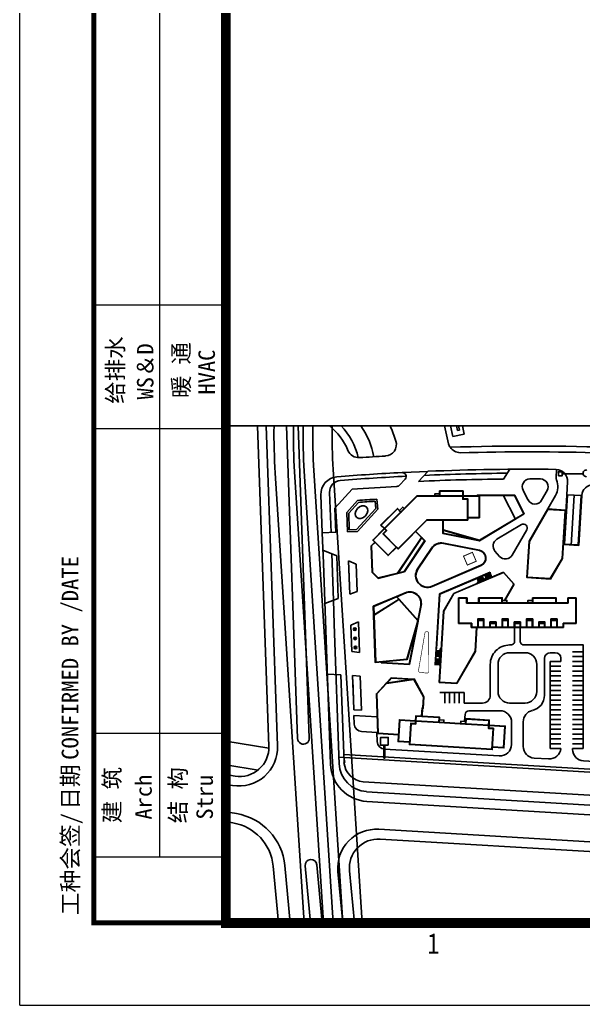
# Model space of a CAD drawing. Extents: x 802298 to 1915382, y -2285475 to -1340051.
# Drawn here: x 1323603 to 1333847, y -2285475 to -2267558 of the extents above; entities that cross this region are included whole.
import ezdxf
from ezdxf.enums import TextEntityAlignment as Align

# ---------------------------------------------------------------- set-up
doc = ezdxf.new("R2010")
doc.units = 0
doc.header["$LTSCALE"] = 1000
doc.header["$MEASUREMENT"] = 0
doc.linetypes.add('DASHED', pattern=[0.75, 0.5, -0.25])
doc.layers.get('0').update_dxf_attribs({"linetype": 'CONTINUOUS'})
for name, color, linetype in [('1', 3, 'CONTINUOUS'), ('PUB_HATCH', 8, 'CONTINUOUS'), ('建筑', 7, 'CONTINUOUS')]:
    doc.layers.add(name, color=color, linetype=linetype)
doc.layers.add('图框', color=7, linetype='CONTINUOUS', lineweight=5)
doc.styles.add('TKZ1', font='SIMHEI.TTF', dxfattribs={"width": 0.7})
doc.styles.add('图签栏', font='SimSun.ttf')

# ---------------------------------------------------------------- blocks, each defined once
blk = doc.blocks.new('图框')
at = {"layer": '图框'}
for p, q in [((-126000, 0), (-126000, 88994)), ((-123453, 2697), (-123453, 26069)), ((-124652, 12735), (-122254, 12735)), ((-124652, 10488), (-122254, 10488)), ((-124652, 4944), (-122254, 4944)), ((-124652, 2697), (-122254, 2697)), ((-126000, 0), (0, 0))]:
    blk.add_line(p, q, dxfattribs=at)
at = {"layer": '图框', "const_width": 180}
blk.add_lwpolyline([(-1498, 87496), (-122254, 87496), (-122254, 1498), (-1498, 1498)], close=True, dxfattribs=at)
at = {"layer": '图框', "const_width": 89.9}
blk.add_lwpolyline([(-122254, 1498), (-124652, 1498), (-124652, 26069), (-122254, 26069)], dxfattribs=at)
at = {"layer": '1', "style": '图签栏'}
for s, p in [('给排水', (-124268, 11547)), ('暖 通', (-123069, 11547)), ('建 筑', (-124329, 3820)), ('结 构', (-123130, 3820))]:
    blk.add_text(s, height=299.6, rotation=90, dxfattribs=at).set_placement(p, align=Align.MIDDLE)
for s, height, p in [('WS＆D', 299.6, (-123569, 11013)), ('HVAC', 299.6, (-122452, 11103)), ('CONFIRMED BY /DATE', 302.67, (-124934, 4462)), ('日期', 302.7, (-124932, 3554)), ('Arch', 299.6, (-123600, 3376)), ('Stru', 299.6, (-122488, 3376)), ('工种会签/', 302.7, (-124930, 1639))]:
    blk.add_text(s, height=height, rotation=90, dxfattribs=at).set_placement(p)
at = {"layer": '图框', "style": 'TKZ1', "width": 0.85}
blk.add_text('1', height=375, dxfattribs=at).set_placement((-118481, 1124), align=Align.MIDDLE)
blk = doc.blocks.new('as435raewr34erer')
at = {"layer": '建筑'}
for points in [[(8.4, 11.3), (0, 11.3), (0, 0), (6, 0)], [(8.4, 11.1), (0.2, 11.1), (0.2, 0.2), (6, 0.2)], [(46.4, 11.1), (46.4, 9.8), (48.8, 9.8), (48.8, -1.2), (6, -1.2), (6, 9.8), (8.4, 9.8), (8.4, 11.1)], [(46.2, 11.1), (46.2, 9.6), (48.6, 9.6), (48.6, -1), (6.2, -1), (6.2, 9.6), (8.6, 9.6), (8.6, 11.1)], [(20.6, 12.5), (23, 12.5), (23, 11.3)], [(20.6, 11.3), (34.2, 11.3)], [(20.6, 11.1), (34.2, 11.1)], [(31.8, 11.3), (31.8, 12.5), (34.2, 12.5)], [(46.4, 11.3), (54.8, 11.3), (54.8, 0), (48.8, 0)], [(46.4, 11.1), (54.6, 11.1), (54.6, 0.2), (48.8, 0.2)]]:
    blk.add_lwpolyline(points, dxfattribs=at)
for points in [[(20.6, 11.1), (8.4, 11.1), (8.4, 13.9), (20.6, 13.9)], [(20.4, 11.3), (8.6, 11.3), (8.6, 13.7), (20.4, 13.7)], [(34.2, 13.9), (46.4, 13.9), (46.4, 11.1), (34.2, 11.1)], [(34.4, 13.7), (46.2, 13.7), (46.2, 11.3), (34.4, 11.3)]]:
    blk.add_lwpolyline(points, close=True, dxfattribs=at)
blk = doc.blocks.new('sdfrvfd')
at = {"layer": '建筑'}
for p, q in [((-212548, 407344), (-216948, 407344)), ((-216948, 407344), (-216948, 394044)), ((-212548, 404744), (-212548, 407344)), ((-156148, 407344), (-160548, 407344)), ((-160548, 407344), (-160548, 404744)), ((-156148, 394044), (-156148, 407344)), ((-212748, 407144), (-216748, 407144)), ((-216748, 407144), (-216748, 394244)), ((-212748, 404544), (-212748, 407144)), ((-206548, 404544), (-212748, 404544)), ((-206548, 404744), (-212548, 404744)), ((-160548, 404744), (-166548, 404744)), ((-160348, 404544), (-166548, 404544)), ((-156348, 407144), (-160348, 407144)), ((-160348, 407144), (-160348, 404544)), ((-156348, 394244), (-156348, 407144)), ((-216948, 394044), (-210348, 394044)), ((-216748, 394244), (-210148, 394244)), ((-210348, 394044), (-210348, 391944)), ((-210348, 391944), (-162748, 391944)), ((-206848, 395544), (-204048, 395544)), ((-200548, 394044), (-197748, 394044)), ((-194248, 395544), (-191448, 395544)), ((-187948, 394044), (-185148, 394044)), ((-181648, 395544), (-178848, 395544)), ((-175348, 394044), (-172548, 394044)), ((-169048, 395544), (-166248, 395544)), ((-162948, 394244), (-156348, 394244)), ((-162748, 391944), (-162748, 394044)), ((-162748, 394044), (-162748, 394044)), ((-162748, 394044), (-156148, 394044))]:
    blk.add_line(p, q, dxfattribs=at)
for points in [[(-206548, 407344), (-194348, 407344), (-194348, 404544), (-206548, 404544)], [(-178748, 407344), (-166548, 407344), (-166548, 404544), (-178748, 404544)], [(-206348, 407144), (-194548, 407144), (-194548, 404744), (-206348, 404744)], [(-178548, 407144), (-166748, 407144), (-166748, 404744), (-178548, 404744)]]:
    blk.add_lwpolyline(points, close=True, dxfattribs=at)
for points in [[(-194348, 405944), (-191948, 405944), (-191948, 404744)], [(-178748, 404744), (-194348, 404744)], [(-178748, 404544), (-194348, 404544)], [(-178748, 405944), (-181148, 405944), (-181148, 404744)], [(-210148, 394244), (-210148, 392144), (-162948, 392144), (-162948, 394244)], [(-207048, 392144), (-207048, 396344), (-203848, 396344), (-203848, 392144)], [(-206848, 392144), (-206848, 396144), (-204048, 396144), (-204048, 392144)], [(-200748, 392144), (-200748, 394844), (-197548, 394844), (-197548, 392144)], [(-200548, 392144), (-200548, 394644), (-197748, 394644), (-197748, 392144)], [(-191248, 392144), (-191248, 396344), (-194448, 396344), (-194448, 392144)], [(-191448, 392144), (-191448, 396144), (-194248, 396144), (-194248, 392144)], [(-184948, 392144), (-184948, 394844), (-188148, 394844), (-188148, 392144)], [(-185148, 392144), (-185148, 394644), (-187948, 394644), (-187948, 392144)], [(-178648, 392144), (-178648, 396344), (-181848, 396344), (-181848, 392144)], [(-178848, 392144), (-178848, 396144), (-181648, 396144), (-181648, 392144)], [(-175548, 392144), (-175548, 394844), (-172348, 394844), (-172348, 392144)], [(-175348, 392144), (-175348, 394644), (-172548, 394644), (-172548, 392144)], [(-169248, 392144), (-169248, 396344), (-166048, 396344), (-166048, 392144)], [(-169048, 392144), (-169048, 396144), (-166248, 396144), (-166248, 392144)]]:
    blk.add_lwpolyline(points, dxfattribs=at)
blk = doc.blocks.new('as34rasdfasdfasdf')
at = {"layer": '建筑'}
for points in [[(-16.89, -16.89), (-16.89, -16.89), (-22.83, -22.83), (-14.84, -30.82), (-10.6, -26.58), (-9.75, -27.43), (5.18, -12.5), (26.29, -12.5), (26.29, -11.3), (32.29, -11.3), (32.29, -5.1), (32.29, -0.1), (32.29, 0), (23.89, 0)], [(11.69, 0), (11.69, 0), (9.29, 0), (9.29, 0), (0, 0), (-6.57, -6.57), (-6.57, -6.57), (-8.26, -8.26)], [(11.69, 0), (11.69, -0.2), (9.29, -0.2), (0.08, -0.2), (-6.43, -6.71), (-8.12, -8.41)], [(9.29, 0), (9.29, 1.1), (11.69, 1.1)], [(16.69, 0), (11.89, 0), (11.89, 2.4), (23.69, 2.4), (23.69, 0), (16.69, 0)], [(26.29, -11.3), (26.29, -1.5), (23.89, -1.5), (23.89, 0)], [(26.09, -11.1), (26.09, -1.7), (23.69, -1.7), (23.69, -0.2)], [(26.29, -11.1), (32.09, -11.1), (32.09, -5.1), (32.09, -0.2), (23.89, -0.2)], [(-10.1, -6.71), (-8.41, -8.41), (-16.75, -16.75), (-18.45, -15.05), (-10.1, -6.71)], [(-9.04, -7.49), (-7.35, -5.79), (-6.57, -6.57)], [(-10.6, -26.3), (-9.75, -27.14), (5.09, -12.3), (26.09, -12.3), (26.09, -11.1)], [(-16.75, -17.03), (-22.55, -22.83), (-14.84, -30.54), (-10.74, -26.44)], [(-10.6, -26.58), (-17.53, -19.65), (-15.83, -17.95), (-16.75, -17.03)], [(-10.46, -26.44), (-17.24, -19.65), (-15.55, -17.95), (-16.61, -16.89)]]:
    blk.add_lwpolyline(points, dxfattribs=at)
for points in [[(11.69, 2.6), (23.89, 2.6), (23.89, -0.2), (11.69, -0.2)], [(-18.73, -15.05), (-16.75, -17.03), (-8.12, -8.41), (-10.1, -6.43), (-18.73, -15.05)]]:
    blk.add_lwpolyline(points, close=True, dxfattribs=at)
blk = doc.blocks.new('dsfrevfe')
at = {"layer": 'PUB_HATCH'}
for p, q in [((-47464, 388770), (-47258, 382942)), ((-47306, 388770), (-47100, 382951)), ((-46936, 388770), (-46734, 383084)), ((-46725, 388770), (-46523, 383091)), ((-44065, 388770), (-43990, 388444)), ((-43957, 388770), (-43912, 388574)), ((-43912, 388574), (-43706, 388621)), ((-43848, 388770), (-43828, 388683)), ((-43828, 388683), (-43794, 388690)), ((-43812, 388770), (-43794, 388690)), ((-43740, 388770), (-43706, 388621)), ((-43964, 388380), (-43545, 388391)), ((-44975, 387913), (-44365, 387942)), ((-44534, 387759), (-44368, 387942)), ((-42992, 387802), (-42876, 387979)), ((-42036, 387832), (-42028, 387974)), ((-44881, 387692), (-44780, 387803)), ((-41829, 387754), (-41838, 387518)), ((-46153, 387559), (-46127, 386833)), ((-46055, 387272), (-45745, 387617)), ((-42636, 387599), (-42547, 387424)), ((-42199, 387592), (-42299, 387418)), ((-46310, 387516), (-46286, 386825)), ((-46310, 387516), (-46286, 386825)), ((-45841, 387194), (-45645, 387412)), ((-45805, 387181), (-45628, 387378)), ((-45315, 387267), (-45325, 387398)), ((-45279, 387255), (-45292, 387437)), ((-41838, 387518), (-41892, 386611)), ((-41827, 387517), (-41881, 386621)), ((-41838, 387518), (-41571, 387502)), ((-41581, 387502), (-41635, 386606)), ((-41571, 387502), (-41625, 386595)), ((-46055, 387272), (-46039, 386833)), ((-45841, 387194), (-45828, 386843)), ((-45805, 387181), (-45795, 386880)), ((-45664, 386884), (-45315, 387267)), ((-45647, 386850), (-45279, 387255)), ((-46040, 386836), (-46286, 386827)), ((-46266, 386271), (-46286, 386825)), ((-45647, 386850), (-45828, 386843)), ((-45664, 386884), (-45795, 386880)), ((-43114, 386707), (-42666, 386975)), ((-42835, 386420), (-42569, 386880)), ((-46274, 386508), (-46024, 386404)), ((-44554, 386171), (-44303, 386545)), ((-44548, 386167), (-44297, 386541)), ((-44081, 386630), (-43431, 386502)), ((-44079, 386637), (-43429, 386509)), ((-43147, 386493), (-43062, 386397)), ((-41892, 386611), (-41625, 386595)), ((-41881, 386621), (-41635, 386606)), ((-46114, 386441), (-46084, 385599)), ((-46024, 386404), (-45997, 385631)), ((-45788, 385707), (-45810, 386315)), ((-45810, 386315), (-45667, 386255)), ((-46266, 386271), (-46137, 382621)), ((-45805, 386174), (-45793, 385848)), ((-45667, 386255), (-45649, 385758)), ((-44289, 385855), (-43403, 386234)), ((-44287, 385849), (-43400, 386228)), ((-42991, 386111), (-43896, 385724)), ((-42993, 386103), (-43892, 385719)), ((-43242, 386106), (-43502, 385995)), ((-43233, 386108), (-43501, 385993)), ((-43232, 386106), (-43501, 385991)), ((-43250, 386102), (-43250, 386101)), ((-43242, 386106), (-43241, 386104)), ((-43241, 386103), (-43214, 386041)), ((-43232, 386106), (-43233, 386108)), ((-42804, 385890), (-42993, 386103)), ((-42795, 385891), (-42991, 386111)), ((-44156, 385715), (-43502, 385995)), ((-44155, 385714), (-43501, 385993)), ((-44153, 385713), (-43501, 385991)), ((-44150, 385710), (-43506, 385985)), ((-43506, 385985), (-43499, 385988)), ((-43506, 385985), (-43499, 385988)), ((-43502, 385995), (-43499, 385988)), ((-43502, 385995), (-43499, 385988)), ((-43476, 386006), (-43475, 386004)), ((-43475, 386002), (-43448, 385941)), ((-43468, 386009), (-43467, 386008)), ((-43468, 386009), (-43467, 386008)), ((-43466, 386006), (-43440, 385945)), ((-43465, 385934), (-43206, 386045)), ((-43456, 385913), (-43465, 385934)), ((-43462, 385933), (-43205, 386043)), ((-43454, 385914), (-43462, 385933)), ((-43460, 385932), (-43213, 386038)), ((-43452, 385914), (-43460, 385932)), ((-43459, 386013), (-43459, 386011)), ((-43459, 386013), (-43459, 386011)), ((-43458, 386010), (-43432, 385948)), ((-43451, 386017), (-43450, 386015)), ((-43451, 386017), (-43450, 386015)), ((-43449, 386013), (-43423, 385952)), ((-43448, 385939), (-43447, 385938)), ((-43442, 386020), (-43442, 386018)), ((-43441, 386017), (-43415, 385955)), ((-43439, 385943), (-43439, 385941)), ((-43434, 386024), (-43433, 386022)), ((-43433, 386020), (-43406, 385959)), ((-43431, 385947), (-43430, 385945)), ((-43426, 386027), (-43425, 386026)), ((-43424, 386024), (-43398, 385963)), ((-43422, 385950), (-43422, 385949)), ((-43417, 386031), (-43416, 386029)), ((-43416, 386028), (-43390, 385966)), ((-43414, 385954), (-43413, 385952)), ((-43409, 386035), (-43408, 386033)), ((-43407, 386031), (-43381, 385970)), ((-43406, 385957), (-43405, 385956)), ((-43400, 386038), (-43400, 386036)), ((-43399, 386035), (-43373, 385973)), ((-43397, 385961), (-43397, 385959)), ((-43392, 386042), (-43391, 386040)), ((-43391, 386038), (-43364, 385977)), ((-43389, 385965), (-43388, 385963)), ((-43384, 386045), (-43383, 386044)), ((-43382, 386042), (-43356, 385981)), ((-43380, 385968), (-43380, 385967)), ((-43372, 385972), (-43371, 385970)), ((-43364, 385975), (-43363, 385974)), ((-43355, 385979), (-43354, 385977)), ((-43335, 386066), (-43334, 386065)), ((-43335, 386066), (-43334, 386065)), ((-43333, 386063), (-43307, 386001)), ((-43326, 386070), (-43326, 386068)), ((-43325, 386067), (-43299, 386005)), ((-43318, 386073), (-43317, 386072)), ((-43316, 386070), (-43290, 386009)), ((-43309, 386077), (-43309, 386075)), ((-43308, 386074), (-43282, 386012)), ((-43306, 386000), (-43306, 385998)), ((-43306, 386000), (-43306, 385998)), ((-43301, 386081), (-43300, 386079)), ((-43300, 386077), (-43273, 386016)), ((-43298, 386003), (-43297, 386002)), ((-43293, 386084), (-43292, 386083)), ((-43291, 386081), (-43265, 386019)), ((-43289, 386007), (-43289, 386005)), ((-43284, 386088), (-43283, 386086)), ((-43283, 386085), (-43256, 386023)), ((-43281, 386011), (-43280, 386009)), ((-43276, 386091), (-43275, 386090)), ((-43274, 386088), (-43248, 386027)), ((-43273, 386014), (-43272, 386013)), ((-43267, 386095), (-43267, 386093)), ((-43266, 386092), (-43240, 386030)), ((-43264, 386018), (-43264, 386016)), ((-43259, 386099), (-43258, 386097)), ((-43258, 386095), (-43231, 386034)), ((-43256, 386021), (-43255, 386020)), ((-43249, 386099), (-43223, 386037)), ((-43247, 386025), (-43247, 386023)), ((-43239, 386029), (-43238, 386027)), ((-43231, 386032), (-43230, 386031)), ((-43222, 386036), (-43221, 386034)), ((-43214, 386039), (-43213, 386038)), ((-43206, 386045), (-43205, 386043)), ((-45788, 385707), (-45649, 385758)), ((-42973, 385596), (-42804, 385890)), ((-42965, 385596), (-42795, 385891)), ((-46084, 385599), (-46068, 385168)), ((-44935, 385670), (-44779, 385736)), ((-44932, 385663), (-44777, 385730)), ((-44211, 384798), (-44156, 385715)), ((-44210, 384798), (-44155, 385714)), ((-44209, 384713), (-44150, 385710)), ((-44208, 384797), (-44153, 385713)), ((-43896, 385724), (-44084, 385400)), ((-43892, 385719), (-44077, 385398)), ((-44496, 385502), (-44550, 385230)), ((-44489, 385501), (-44544, 385229)), ((-44084, 385400), (-44161, 384103)), ((-44077, 385398), (-44154, 384110)), ((-45630, 385208), (-45610, 384649)), ((-46068, 385168), (-45978, 382611)), ((-45751, 384666), (-45768, 385147)), ((-43507, 384672), (-43481, 385102)), ((-43500, 384670), (-43474, 385102)), ((-44233, 384431), (-44211, 384798)), ((-44232, 384421), (-44210, 384798)), ((-44232, 384421), (-44210, 384798)), ((-44230, 384421), (-44208, 384797)), ((-44230, 384421), (-44208, 384797)), ((-44219, 384676), (-44217, 384676)), ((-44219, 384676), (-44217, 384676)), ((-44218, 384685), (-44216, 384685)), ((-44209, 384713), (-44216, 384713)), ((-44215, 384685), (-44148, 384681)), ((-44215, 384676), (-44148, 384672)), ((-44146, 384713), (-44164, 384417)), ((-44144, 384711), (-44162, 384417)), ((-44143, 384709), (-44159, 384427)), ((-44143, 384709), (-44159, 384427)), ((-44147, 384672), (-44145, 384672)), ((-44125, 384715), (-44146, 384716)), ((-44146, 384713), (-44146, 384716)), ((-44125, 384715), (-44146, 384716)), ((-44146, 384713), (-44146, 384716)), ((-44125, 384711), (-44146, 384713)), ((-44146, 384681), (-44144, 384681)), ((-44125, 384709), (-44144, 384711)), ((-44125, 384708), (-44143, 384709)), ((-44125, 384708), (-44143, 384709)), ((-43842, 384091), (-43507, 384672)), ((-43838, 384084), (-43500, 384670)), ((-41543, 384751), (-41543, 382903)), ((-44229, 384504), (-44227, 384504)), ((-44229, 384495), (-44228, 384495)), ((-44228, 384522), (-44226, 384522)), ((-44228, 384513), (-44227, 384513)), ((-44227, 384532), (-44225, 384531)), ((-44227, 384532), (-44225, 384531)), ((-44226, 384495), (-44159, 384491)), ((-44225, 384513), (-44158, 384509)), ((-44225, 384504), (-44159, 384500)), ((-44224, 384594), (-44222, 384594)), ((-44224, 384585), (-44222, 384584)), ((-44224, 384531), (-44157, 384527)), ((-44224, 384522), (-44158, 384518)), ((-44223, 384603), (-44221, 384603)), ((-44222, 384621), (-44220, 384621)), ((-44222, 384612), (-44221, 384612)), ((-44221, 384639), (-44219, 384639)), ((-44221, 384630), (-44220, 384630)), ((-44221, 384584), (-44154, 384580)), ((-44220, 384658), (-44218, 384658)), ((-44220, 384658), (-44218, 384658)), ((-44220, 384649), (-44218, 384648)), ((-44220, 384594), (-44153, 384590)), ((-44219, 384667), (-44217, 384667)), ((-44219, 384667), (-44217, 384667)), ((-44219, 384612), (-44152, 384608)), ((-44219, 384603), (-44153, 384599)), ((-44218, 384630), (-44151, 384626)), ((-44218, 384621), (-44152, 384617)), ((-44217, 384648), (-44150, 384644)), ((-44217, 384639), (-44151, 384635)), ((-44216, 384667), (-44149, 384663)), ((-44216, 384657), (-44149, 384653)), ((-44157, 384500), (-44155, 384500)), ((-44157, 384491), (-44156, 384491)), ((-44156, 384518), (-44154, 384518)), ((-44156, 384509), (-44155, 384509)), ((-44155, 384527), (-44153, 384527)), ((-44155, 384527), (-44153, 384527)), ((-44152, 384580), (-44150, 384580)), ((-44151, 384599), (-44149, 384598)), ((-44151, 384589), (-44150, 384589)), ((-44150, 384617), (-44148, 384617)), ((-44150, 384608), (-44149, 384608)), ((-44149, 384635), (-44147, 384635)), ((-44149, 384626), (-44148, 384626)), ((-44148, 384653), (-44146, 384653)), ((-44148, 384644), (-44146, 384644)), ((-44147, 384663), (-44145, 384662)), ((-42247, 384540), (-42247, 383871)), ((-41736, 384663), (-41543, 384663)), ((-41736, 384575), (-41543, 384575)), ((-44233, 384440), (-44231, 384440)), ((-44233, 384431), (-44231, 384431)), ((-44232, 384458), (-44230, 384458)), ((-44232, 384449), (-44230, 384449)), ((-44231, 384477), (-44229, 384477)), ((-44231, 384468), (-44229, 384467)), ((-44230, 384486), (-44228, 384486)), ((-44230, 384431), (-44163, 384427)), ((-44229, 384449), (-44162, 384445)), ((-44229, 384440), (-44162, 384436)), ((-44228, 384467), (-44161, 384463)), ((-44228, 384458), (-44161, 384454)), ((-44227, 384477), (-44160, 384473)), ((-44226, 384486), (-44160, 384482)), ((-44161, 384436), (-44159, 384436)), ((-44161, 384427), (-44159, 384427)), ((-44160, 384454), (-44158, 384454)), ((-44160, 384445), (-44158, 384445)), ((-44159, 384463), (-44157, 384463)), ((-44158, 384482), (-44156, 384481)), ((-44158, 384472), (-44157, 384472)), ((-42141, 384487), (-41947, 384487)), ((-42141, 384399), (-41947, 384399)), ((-42141, 384311), (-41947, 384311)), ((-41736, 384487), (-41543, 384487)), ((-41736, 384399), (-41543, 384399)), ((-41736, 384311), (-41543, 384311)), ((-45720, 383786), (-45736, 384230)), ((-45733, 384156), (-45714, 383609)), ((-45595, 384222), (-45573, 383600)), ((-42141, 384223), (-41947, 384223)), ((-42141, 384135), (-41947, 384135)), ((-41736, 384223), (-41543, 384223)), ((-41736, 384135), (-41543, 384135)), ((-44161, 384103), (-43838, 384084)), ((-44154, 384110), (-43842, 384091)), ((-42141, 384047), (-41947, 384047)), ((-42141, 383959), (-41947, 383959)), ((-41736, 384047), (-41543, 384047)), ((-41736, 383959), (-41543, 383959)), ((-42141, 383871), (-41947, 383871)), ((-42141, 383783), (-41947, 383783)), ((-41736, 383871), (-41543, 383871)), ((-41736, 383783), (-41543, 383783)), ((-45573, 383600), (-45714, 383609)), ((-43373, 383730), (-43707, 383730)), ((-42141, 383695), (-41947, 383695)), ((-42141, 383607), (-41947, 383607)), ((-41736, 383695), (-41543, 383695)), ((-41736, 383607), (-41543, 383607)), ((-45286, 383477), (-45710, 383503)), ((-45710, 383503), (-45705, 383348)), ((-42141, 383519), (-41947, 383519)), ((-42141, 383431), (-41947, 383431)), ((-41736, 383519), (-41543, 383519)), ((-41736, 383431), (-41543, 383431)), ((-42141, 383343), (-41947, 383343)), ((-42141, 383255), (-41947, 383255)), ((-41736, 383343), (-41543, 383343)), ((-41736, 383255), (-41543, 383255)), ((-45294, 383196), (-45572, 383212)), ((-45288, 383029), (-45294, 383196)), ((-42141, 383167), (-41947, 383167)), ((-42141, 383079), (-41947, 383079)), ((-41736, 383167), (-41543, 383167)), ((-41736, 383079), (-41543, 383079)), ((-48040, 383036), (-47258, 382908)), ((-42141, 382991), (-41947, 382991)), ((-42141, 382903), (-41947, 382903)), ((-41736, 382991), (-41543, 382991)), ((-41736, 382903), (-41543, 382903)), ((-45983, 382749), (-35942, 382148)), ((-45896, 382797), (-35938, 382201)), ((-45873, 382651), (-45894, 382744)), ((-48040, 382608), (-47454, 382512)), ((-48040, 382430), (-47871, 382402)), ((-48040, 382252), (-47917, 382231)), ((-45542, 382299), (-38882, 381901)), ((-45482, 382119), (-38893, 381725)), ((-45479, 381943), (-39111, 381562)), ((-48040, 381752), (-47847, 381720)), ((-48040, 381574), (-47911, 381553)), ((-35903, 380877), (-45259, 381436)), ((-45234, 381258), (-35914, 380701)), ((-47178, 380766), (-47082, 379734)), ((-46967, 380777), (-46870, 379734)), ((-46595, 380771), (-46498, 379734)), ((-46385, 380791), (-46286, 379734)), ((-46002, 380668), (-45915, 379734)), ((-45791, 380682), (-45703, 379734))]:
    blk.add_line(p, q, dxfattribs=at)
at = {"layer": 'PUB_HATCH', "linetype": 'Continuous'}
for p, q in [((-46616, 379734), (-47141, 387910)), ((-46264, 379734), (-46790, 387932)), ((-46087, 379734), (-46614, 387943)), ((-45911, 379734), (-46438, 387955)), ((-45558, 379734), (-46087, 387977))]:
    blk.add_line(p, q, dxfattribs=at)
at = {"layer": 'PUB_HATCH'}
for points in [[(-48040, 388770), (-23400, 388770), (-23400, 379734), (-48040, 379734)], [(-41994, 387863), (-41923, 387863), (-41923, 387934), (-41994, 387934)], [(-42185, 387251), (-41872, 387232), (-41925, 386358), (-42143, 385993), (-42559, 386018), (-42520, 386670)], [(-45352, 385329), (-44890, 385619), (-44544, 385229), (-44743, 384521), (-45322, 384466)], [(-45345, 385326), (-44892, 385610), (-44551, 385227), (-44748, 384528), (-45315, 384474)], [(-45086, 382964), (-45086, 383105), (-45226, 383105), (-45226, 382964)], [(-45165, 382729), (-45165, 382964), (-45147, 382964), (-45147, 382729)]]:
    blk.add_lwpolyline(points, close=True, dxfattribs=at)
for points in [[(-41924, 387898), (-41545, 387892), (-41545, 387899), (-41923, 387905)], [(-44095, 387056), (-44095, 386874), (-43430, 386681), (-42615, 387171), (-42788, 387510), (-43468, 387510), (-43468, 387496)], [(-44088, 387056), (-44088, 386880), (-43431, 386689), (-42624, 387173), (-42793, 387503), (-43461, 387503), (-43461, 387496)], [(-42046, 387504), (-42189, 387258)], [(-41761, 386596), (-41706, 387510)], [(-42189, 387258), (-41865, 387238), (-41918, 386356), (-42139, 385985), (-42566, 386011), (-42527, 386672), (-42189, 387258)], [(-45332, 386655), (-45397, 386590), (-45380, 386105), (-45272, 385997), (-44915, 386086), (-44476, 386740), (-44588, 386851)], [(-45327, 386650), (-45390, 386587), (-45373, 386108), (-45270, 386005), (-44919, 386093), (-44485, 386739), (-44593, 386846)], [(-44095, 386874), (-44095, 386813), (-43430, 386681)], [(-44088, 386874), (-44088, 386818), (-43507, 386704)], [(-44916, 386093), (-44798, 386123), (-44425, 386679), (-44481, 386735)], [(-44915, 386086), (-44794, 386117), (-44416, 386679), (-44476, 386740)], [(-42995, 386104), (-42995, 386104)], [(-45997, 385631), (-46240, 385542)], [(-45352, 385329), (-45358, 385489), (-44935, 385670), (-44890, 385619)], [(-45345, 385334), (-45351, 385484), (-44937, 385661), (-44896, 385616)], [(-45768, 385147), (-45630, 385208)], [(-45331, 385322), (-45331, 385322)], [(-45218, 384476), (-45213, 384462), (-44701, 384432), (-44546, 385220)], [(-45210, 384477), (-45208, 384469), (-44707, 384439), (-44570, 385135)], [(-44125, 384711), (-44146, 384713), (-44164, 384417)], [(-44125, 384709), (-44144, 384711), (-44162, 384417)], [(-45751, 384666), (-45610, 384649)], [(-42880, 384646), (-42599, 384646)], [(-42141, 382903), (-42141, 384487)], [(-46195, 384258), (-45948, 384243)], [(-45948, 384243), (-45891, 382649)], [(-45736, 384230), (-45595, 384222)], [(-45736, 384230), (-45595, 384222)], [(-44473, 383494), (-44464, 383635), (-44450, 383634), (-44437, 383846), (-44618, 384168), (-45125, 384093), (-45301, 383898), (-45276, 383176), (-44902, 383153)], [(-44480, 383495), (-44471, 383642), (-44457, 383641), (-44445, 383845), (-44622, 384160), (-45121, 384086), (-45294, 383896), (-45269, 383182), (-44902, 383160)], [(-45126, 384091), (-45035, 384191), (-44629, 384167)], [(-45114, 384094), (-45032, 384184), (-44663, 384162)], [(-43707, 383924), (-44147, 383924)], [(-44059, 383924), (-44059, 383730)], [(-43971, 383924), (-43971, 383730)], [(-43883, 383924), (-43883, 383730)], [(-43795, 383924), (-43795, 383730)], [(-43707, 383924), (-43707, 383730)]]:
    blk.add_lwpolyline(points, dxfattribs=at)
at = {"layer": 'PUB_HATCH', "linetype": 'DASHED'}
blk.add_lwpolyline([(-43000, 387510), (-42776, 387074)], dxfattribs=at)
at = {"layer": 'PUB_HATCH', "const_width": 17.6}
blk.add_lwpolyline([(-43649, 386239), (-43488, 386308), (-43557, 386470), (-43719, 386401)], close=True, dxfattribs=at)
at = {"layer": 'PUB_HATCH', "color": 7}
for points in [[(-45352, 385329), (-45358, 385489), (-44935, 385670), (-44890, 385619)], [(-45345, 385334), (-45351, 385484), (-44937, 385661), (-44896, 385616)]]:
    blk.add_lwpolyline(points, dxfattribs=at)
at = {"layer": 'PUB_HATCH', "const_width": 10.6}
for points in [[(-44351, 384995, 0.918333), (-44421, 385001)], [(-44421, 385001), (-44536, 384328, 0.435335), (-44505, 384287), (-44384, 384275)], [(-44384, 384275, 0.414214), (-44349, 384310)]]:
    blk.add_lwpolyline(points, format="xyb", dxfattribs=at)
at = {"layer": 'PUB_HATCH'}
for points in [[(-43232, 383871), (-43232, 384434, -0.414214), (-42880, 384786), (-42859, 384786, 0.414214), (-42789, 384857), (-42789, 385103)], [(-42690, 385103), (-42690, 384857, 0.414214), (-42620, 384786), (-41543, 384786), (-41543, 382903)], [(-42599, 383730), (-42880, 383730, -0.414214), (-43091, 383942), (-43091, 384434, -0.414214), (-42880, 384646), (-42599, 384646, -0.414214), (-42387, 384434), (-42387, 383942)], [(-42141, 384646), (-42053, 384646, -0.414213), (-41947, 384546), (-41947, 384487)], [(-43698, 383407), (-43691, 383523, -0.396826), (-43621, 383590), (-43056, 383590, -0.414214), (-42845, 383378), (-42845, 382979, -0.431818), (-43069, 382769), (-45156, 382893)], [(-42634, 383390), (-42634, 382942, 0.396826), (-42435, 382731), (-42171, 382715, 0.400237), (-41949, 382903, 0.400237)], [(-41736, 382903), (-41736, 382888, 0.396826), (-41538, 382677), (-39486, 382554, 0.414213), (-39449, 382587), (-39431, 382896)]]:
    blk.add_lwpolyline(points, format="xyb", dxfattribs=at)
at = {"layer": 'PUB_HATCH', "const_width": 10.6}
blk.add_lwpolyline([(-44349, 384310), (-44351, 384995)], dxfattribs=at)
at = {"layer": 'PUB_HATCH'}
for centre, radius in [((-45695, 385074), 24.6), ((-45695, 385074), 14.1), ((-45689, 384906), 24.6), ((-45689, 384906), 14.1), ((-45684, 384739), 24.6), ((-45684, 384739), 14.1)]:
    blk.add_circle(centre, radius, dxfattribs=at)
at = {"layer": 'PUB_HATCH', "linetype": 'Continuous'}
for radius, start in [(11088, 179.2238), (10736, 179.1983), (10560, 179.1849), (10384, 179.1711), (10032, 179.142)]:
    blk.add_arc((-36076, 388619), radius, start, 183.6707, dxfattribs=at)
at = {"layer": 'PUB_HATCH'}
for centre, radius, start, end in [((-46801, 387933), 1056, 21.6901, 52.3697), ((-46801, 387933), 1197, 12.4158, 44.3303), ((-46801, 387933), 1478, 10.7157, 34.4502), ((-46801, 387933), 1936, 16.8013, 25.5934), ((-45149, 388432), 211, 273.3461, 16.8013), ((-43695, 388527), 307, 195.8253, 208.7576), ((-45623, 388402), 211, 201.6901, 273.9543), ((-42539, 343787), 44616, 87.8977, 91.8304), ((-43750, 388555), 277, 219.3121, 263.9968), ((-42539, 343787), 44510, 88.2552, 91.5958), ((-42539, 343787), 44510, 93.3461, 93.9543), ((-42539, 343787), 44194, 92.9791, 94.5158), ((-44832, 387850), 70.4, 317.6992, 92.9791), ((-42539, 343787), 44123, 90.4974, 92.4617), ((-42539, 343787), 44194, 89.3495, 92.3683), ((-42040, 387766), 211, 356.5778, 89.3495), ((-41483, 387906), 61.6, 86.4963, 270.7596), ((-45994, 387527), 317, 94.5158, 182.0315), ((-45942, 387566), 211, 94.4448, 182.0315), ((-42539, 343787), 44123, 92.8876, 94.4448), ((-42539, 343787), 44018, 90.5889, 92.5982), ((-42511, 387663), 141, 89.9635, 207.1497), ((-42539, 343787), 44018, 89.7147, 89.9635), ((-42321, 387663), 141, 330.0128, 89.7147), ((-42321, 387663), 317, 330.0128, 22.6503), ((-41931, 387825), 106, 176.619, 202.6503), ((-42539, 343787), 43947, 93.118, 94.1834), ((-44933, 387739), 70.4, 273.118, 317.6992), ((-41360, 387489), 211, 88.4543, 176.5778), ((-42539, 343787), 43736, 93.6094, 94.0721), ((-42539, 343787), 43701, 93.6549, 94.0535), ((-42421, 387488), 141, 207.1497, 330.0128), ((-42630, 386915), 70.4, 330.0128, 120.9638), ((-44122, 386423), 218, 78.8194, 146.1297), ((-43041, 386586), 141, 120.9638, 221.5794), ((-44122, 386423), 211, 78.8194, 146.1297), ((-43458, 386364), 141, 293.1429, 78.8194), ((-43458, 386364), 148, 293.1429, 78.8194), ((-42957, 386490), 141, 221.5794, 330.0128), ((-44372, 386049), 218, 146.1297, 293.1429), ((-44372, 386049), 211, 146.1297, 293.1429), ((-44696, 385542), 211, 348.7153, 113.1429), ((-44696, 385542), 204, 348.7153, 113.1429), ((-42141, 384540), 106, 90, 180), ((-43373, 383871), 141, 270, 0), ((-42599, 383942), 211, 270, 0), ((-42528, 383871), 282, 282.3736, 0), ((-42423, 383390), 211, 102.3736, 180), ((-45564, 383353), 141, 182.0315, 266.5778), ((-46629, 383088), 106, 182.0315, 2.0315), ((-47803, 382926), 704, 260.6631, 2.031), ((-47785, 382923), 528, 260.6631, 2.031), ((-45147, 383034), 141, 182.0315, 266.5778), ((-45433, 382645), 704, 182.0315, 266.5778), ((-45451, 382647), 528, 182.031, 266.5778), ((-45451, 382647), 528, 182.0206, 266.5778), ((-45505, 382685), 388, 185.4285, 264.5037), ((-48018, 380678), 1056, 5.3359, 80.6631), ((-48054, 380684), 880, 5.3359, 80.6631), ((-45301, 380733), 704, 86.5778, 185.3359), ((-45266, 380731), 528, 86.5778, 185.3359), ((-46490, 380781), 106, 5.3359, 185.3359)]:
    blk.add_arc(centre, radius, start, end, dxfattribs=at)
blk.add_ellipse((-45574, 387200), major_axis=(-86, -99.1), ratio=0.748445, dxfattribs=at)
for name, p, xscale, yscale, zscale in [('as34rasdfasdfasdf', (-44566, 387496), 35.20000000004802, 35.20000000004802, 35.20000000004802), ('sdfrvfd', (-36173, 371307), 0.03520000000753498, 0.03519999997661216, 0.03520000000004803)]:
    blk.add_blockref(name, p, dxfattribs=dict(at, xscale=xscale, yscale=yscale, zscale=zscale))
at = {"layer": 'PUB_HATCH', "xscale": 35.20000000006053, "yscale": 35.20000000004802, "zscale": 35.20000000004802, "rotation": 356.5778399107783}
blk.add_blockref('as435raewr34erer', (-44909, 383030), dxfattribs=at)

msp = doc.modelspace()

# ---------------------------------------------------------------- block references
msp.add_blockref('dsfrevfe', (1375388.3, -2663710.5))
at = {"layer": '图框'}
msp.add_blockref('图框', (1449602.6, -2285474.5), dxfattribs=at)

doc.saveas('drawing.dxf')
